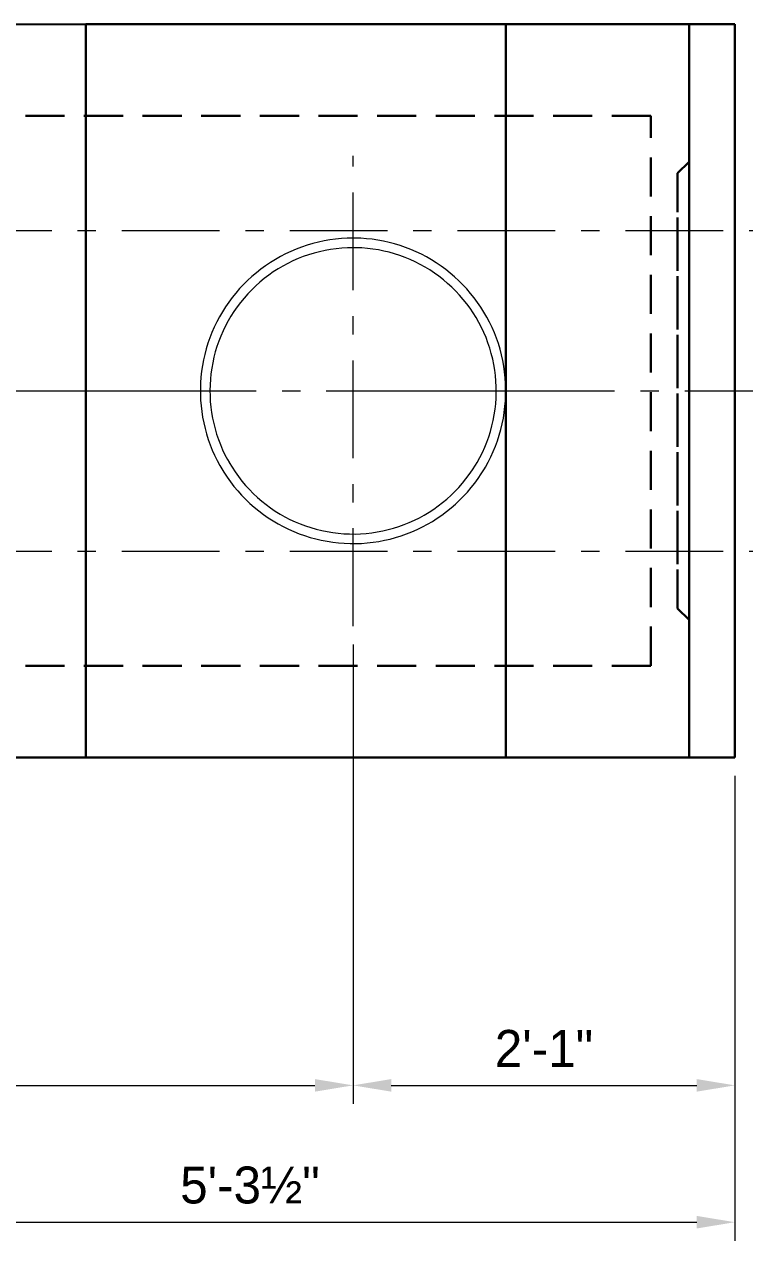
# Model space of a CAD drawing. Extents: x -1 to 861, y -26 to 2.
# Drawn here: x 258.62 to 262.55, y -10.31 to -3.67 of the extents above; entities that cross this region are included whole.
import ezdxf

# ---------------------------------------------------------------- set-up
doc = ezdxf.new("R2010")
doc.units = 21
doc.header["$MEASUREMENT"] = 0
for name, pattern in [('DGN2', [0.12, 0.08, -0.04]), ('DGN4', [0.336, 0.2, -0.053, 0.03, -0.053]), ('DGN7', [0.726, 0.59, -0.053, 0.03, -0.053])]:
    doc.linetypes.add(name, pattern=pattern)
for name, color, linetype, lineweight in [('CL_Major', 1, 'DGN7', 9), ('CL_Minor', 7, 'DGN4', 9), ('Dimension', 7, 'Continuous', 9), ('PileSteel_h', 30, 'DGN2', 15), ('SubStrConc', 3, 'Continuous', 30), ('SubStrConc2', 3, 'Continuous', 30), ('SubStrConc2_h', 3, 'DGN2', 30), ('SubStrConc_h', 3, 'DGN2', 30)]:
    doc.layers.add(name, color=color, linetype=linetype, lineweight=lineweight)
doc.styles.add('FDOT Structures Annotation', font='FDOT.ttf')

msp = doc.modelspace()

# ---------------------------------------------------------------- linework, layer by layer
at = {"layer": 'CL_Major', "ltscale": 2.666667}
msp.add_line((242.6667, -5.6694), (263.1667, -5.6694), dxfattribs=at)
at = {"layer": 'CL_Minor', "ltscale": 2.666667}
for p, q in [((260.4167, -6.9525), (260.4167, -4.3859)), ((242.6667, -4.7947), (263.1667, -4.7947)), ((242.6667, -6.5447), (263.1667, -6.5447))]:
    msp.add_line(p, q, dxfattribs=at)
at = {"layer": 'Dimension'}
for p, q in [((260.4167, -7.0533), (260.4167, -9.5598)), ((260.4167, -7.0533), (260.4167, -9.5598)), ((262.5001, -7.7704), (262.5001, -9.5598)), ((262.5001, -7.7704), (262.5001, -10.3065)), ((245.625, -9.459), (260.2084, -9.459)), ((260.625, -9.459), (262.2918, -9.459)), ((257.4163, -10.2057), (262.2918, -10.2057))]:
    msp.add_line(p, q, dxfattribs=at)
for points in [[(260.2084, -9.4248), (260.4167, -9.459), (260.2084, -9.4933)], [(260.625, -9.4933), (260.4167, -9.459), (260.625, -9.4248)], [(262.2918, -9.4248), (262.5001, -9.459), (262.2918, -9.4933)], [(262.2918, -10.1714), (262.5001, -10.2057), (262.2918, -10.2399)]]:
    msp.add_solid(points, dxfattribs=at)
at = {"layer": 'PileSteel_h', "ltscale": 2.666667}
for points in [[(260.4167, -4.8359), (260.3848, -4.8365), (260.353, -4.8383), (260.3213, -4.8414), (260.2898, -4.8456), (260.2584, -4.8511), (260.2273, -4.8577), (260.1965, -4.8655), (260.166, -4.8745), (260.1359, -4.8846), (260.1063, -4.8959), (260.077, -4.9082), (260.0483, -4.9217), (260.0202, -4.9363), (259.9926, -4.9519), (259.9656, -4.9685), (259.9393, -4.9862), (259.9137, -5.0048), (259.8889, -5.0244), (259.8648, -5.0449), (259.8415, -5.0663), (259.819, -5.0885), (259.7974, -5.1116), (259.7767, -5.1355), (259.757, -5.1601), (259.7382, -5.1854), (259.7203, -5.2115), (259.7035, -5.2382), (259.6877, -5.2654), (259.673, -5.2933), (259.6593, -5.3217), (259.6467, -5.3506), (259.6352, -5.3799), (259.6248, -5.4096), (259.6156, -5.4397), (259.6075, -5.4701), (259.6006, -5.5007), (259.5948, -5.5316), (259.5902, -5.5627), (259.5868, -5.5939), (259.5845, -5.6252), (259.5835, -5.6566), (259.5836, -5.688), (259.5849, -5.7193), (259.5874, -5.7506), (259.591, -5.7817), (259.5958, -5.8126), (259.6018, -5.8434), (259.6089, -5.8738), (259.6171, -5.904), (259.6265, -5.9339), (259.637, -5.9633), (259.6486, -5.9923), (259.6612, -6.0209), (259.6749, -6.0489), (259.6896, -6.0764), (259.695, -6.0859), (259.7115, -6.1132), (259.729, -6.1398), (259.7475, -6.1658), (259.7669, -6.1909), (259.7873, -6.2154), (259.8086, -6.239), (259.8308, -6.2618), (259.8538, -6.2837), (259.8776, -6.3047), (259.9022, -6.3247), (259.9275, -6.3439), (259.9535, -6.362), (259.9802, -6.3791), (260.0075, -6.3952), (260.0354, -6.4102), (260.0639, -6.4242), (260.0928, -6.437), (260.1222, -6.4488), (260.152, -6.4594), (260.1822, -6.4689), (260.2127, -6.4772), (260.2434, -6.4843), (260.2744, -6.4903), (260.3057, -6.4951), (260.337, -6.4987), (260.3685, -6.5012), (260.4, -6.5024), (260.4315, -6.5024), (260.463, -6.5013), (260.4944, -6.4989), (260.5257, -6.4954), (260.5569, -6.4907), (260.5878, -6.4848), (260.6185, -6.4778), (260.6488, -6.4696), (260.6789, -6.4602), (260.7085, -6.4498), (260.7377, -6.4382), (260.7665, -6.4256), (260.7947, -6.4119), (260.8224, -6.3971), (260.8495, -6.3813), (260.876, -6.3646), (260.9018, -6.3468), (260.927, -6.3281), (260.9514, -6.3084), (260.975, -6.2879), (260.9978, -6.2665), (261.0198, -6.2443), (261.041, -6.2212), (261.0613, -6.1974), (261.0806, -6.1729), (261.099, -6.1477), (261.1165, -6.1218), (261.1329, -6.0953), (261.1384, -6.0859), (261.1538, -6.058), (261.1681, -6.0295), (261.1813, -6.0005), (261.1934, -5.9711), (261.2044, -5.9412), (261.2142, -5.911), (261.2228, -5.8804), (261.2303, -5.8495), (261.2366, -5.8184), (261.2417, -5.787), (261.2456, -5.7555), (261.2482, -5.7239), (261.2497, -5.6923), (261.25, -5.6606), (261.2491, -5.6289), (261.2469, -5.5973), (261.2436, -5.5658), (261.2391, -5.5345), (261.2334, -5.5034), (261.2265, -5.4725), (261.2185, -5.442), (261.2093, -5.4117), (261.1989, -5.3819), (261.1875, -5.3524), (261.1749, -5.3235), (261.1613, -5.295), (261.1466, -5.2671), (261.1309, -5.2398), (261.1141, -5.2131), (261.0964, -5.187), (261.0777, -5.1617), (261.058, -5.1371), (261.0375, -5.1133), (261.016, -5.0902), (260.9938, -5.068), (260.9707, -5.0467), (260.9468, -5.0262), (260.9222, -5.0067), (260.8969, -4.9881), (260.8709, -4.9705), (260.8443, -4.9539), (260.817, -4.9383), (260.7892, -4.9238), (260.7609, -4.9103), (260.7322, -4.8979), (260.703, -4.8866), (260.6734, -4.8764), (260.6434, -4.8673), (260.6131, -4.8594), (260.5826, -4.8526), (260.5519, -4.8469), (260.521, -4.8424), (260.4899, -4.8391), (260.4588, -4.8369), (260.4376, -4.8361), (260.4167, -4.8359)], [(260.4167, -4.8359), (260.3848, -4.8365), (260.353, -4.8383), (260.3213, -4.8414), (260.2898, -4.8456), (260.2584, -4.8511), (260.2273, -4.8577), (260.1965, -4.8655), (260.166, -4.8745), (260.1359, -4.8846), (260.1063, -4.8959), (260.077, -4.9082), (260.0483, -4.9217), (260.0202, -4.9363), (259.9926, -4.9519), (259.9656, -4.9685), (259.9393, -4.9862), (259.9137, -5.0048), (259.8889, -5.0244), (259.8648, -5.0449), (259.8415, -5.0663), (259.819, -5.0885), (259.7974, -5.1116), (259.7767, -5.1355), (259.757, -5.1601), (259.7382, -5.1854), (259.7203, -5.2115), (259.7035, -5.2382), (259.6877, -5.2654), (259.673, -5.2933), (259.6593, -5.3217), (259.6467, -5.3506), (259.6352, -5.3799), (259.6248, -5.4096), (259.6156, -5.4397), (259.6075, -5.4701), (259.6006, -5.5007), (259.5948, -5.5316), (259.5902, -5.5627), (259.5868, -5.5939), (259.5845, -5.6252), (259.5835, -5.6566), (259.5836, -5.688), (259.5849, -5.7193), (259.5874, -5.7506), (259.591, -5.7817), (259.5958, -5.8126), (259.6018, -5.8434), (259.6089, -5.8738), (259.6171, -5.904), (259.6265, -5.9339), (259.637, -5.9633), (259.6486, -5.9923), (259.6612, -6.0209), (259.6749, -6.0489), (259.6896, -6.0764), (259.695, -6.0859), (259.7115, -6.1132), (259.729, -6.1398), (259.7475, -6.1658), (259.7669, -6.1909), (259.7873, -6.2154), (259.8086, -6.239), (259.8308, -6.2618), (259.8538, -6.2837), (259.8776, -6.3047), (259.9022, -6.3247), (259.9275, -6.3439), (259.9535, -6.362), (259.9802, -6.3791), (260.0075, -6.3952), (260.0354, -6.4102), (260.0639, -6.4242), (260.0928, -6.437), (260.1222, -6.4488), (260.152, -6.4594), (260.1822, -6.4689), (260.2127, -6.4772), (260.2434, -6.4843), (260.2744, -6.4903), (260.3057, -6.4951), (260.337, -6.4987), (260.3685, -6.5012), (260.4, -6.5024), (260.4315, -6.5024), (260.463, -6.5013), (260.4944, -6.4989), (260.5257, -6.4954), (260.5569, -6.4907), (260.5878, -6.4848), (260.6185, -6.4778), (260.6488, -6.4696), (260.6789, -6.4602), (260.7085, -6.4498), (260.7377, -6.4382), (260.7665, -6.4256), (260.7947, -6.4119), (260.8224, -6.3971), (260.8495, -6.3813), (260.876, -6.3646), (260.9018, -6.3468), (260.927, -6.3281), (260.9514, -6.3084), (260.975, -6.2879), (260.9978, -6.2665), (261.0198, -6.2443), (261.041, -6.2212), (261.0613, -6.1974), (261.0806, -6.1729), (261.099, -6.1477), (261.1165, -6.1218), (261.1329, -6.0953), (261.1384, -6.0859), (261.1538, -6.058), (261.1681, -6.0295), (261.1813, -6.0005), (261.1934, -5.9711), (261.2044, -5.9412), (261.2142, -5.911), (261.2228, -5.8804), (261.2303, -5.8495), (261.2366, -5.8184), (261.2417, -5.787), (261.2456, -5.7555), (261.2482, -5.7239), (261.2497, -5.6923), (261.25, -5.6606), (261.2491, -5.6289), (261.2469, -5.5973), (261.2436, -5.5658), (261.2391, -5.5345), (261.2334, -5.5034), (261.2265, -5.4725), (261.2185, -5.442), (261.2093, -5.4117), (261.1989, -5.3819), (261.1875, -5.3524), (261.1749, -5.3235), (261.1613, -5.295), (261.1466, -5.2671), (261.1309, -5.2398), (261.1141, -5.2131), (261.0964, -5.187), (261.0777, -5.1617), (261.058, -5.1371), (261.0375, -5.1133), (261.016, -5.0902), (260.9938, -5.068), (260.9707, -5.0467), (260.9468, -5.0262), (260.9222, -5.0067), (260.8969, -4.9881), (260.8709, -4.9705), (260.8443, -4.9539), (260.817, -4.9383), (260.7892, -4.9238), (260.7609, -4.9103), (260.7322, -4.8979), (260.703, -4.8866), (260.6734, -4.8764), (260.6434, -4.8673), (260.6131, -4.8594), (260.5826, -4.8526), (260.5519, -4.8469), (260.521, -4.8424), (260.4899, -4.8391), (260.4588, -4.8369), (260.4376, -4.8361), (260.4167, -4.8359)], [(260.4167, -4.8359), (260.3848, -4.8365), (260.353, -4.8383), (260.3213, -4.8414), (260.2898, -4.8456), (260.2584, -4.8511), (260.2273, -4.8577), (260.1965, -4.8655), (260.166, -4.8745), (260.1359, -4.8846), (260.1063, -4.8959), (260.077, -4.9082), (260.0483, -4.9217), (260.0202, -4.9363), (259.9926, -4.9519), (259.9656, -4.9685), (259.9393, -4.9862), (259.9137, -5.0048), (259.8889, -5.0244), (259.8648, -5.0449), (259.8415, -5.0663), (259.819, -5.0885), (259.7974, -5.1116), (259.7767, -5.1355), (259.757, -5.1601), (259.7382, -5.1854), (259.7203, -5.2115), (259.7035, -5.2382), (259.6877, -5.2654), (259.673, -5.2933), (259.6593, -5.3217), (259.6467, -5.3506), (259.6352, -5.3799), (259.6248, -5.4096), (259.6156, -5.4397), (259.6075, -5.4701), (259.6006, -5.5007), (259.5948, -5.5316), (259.5902, -5.5627), (259.5868, -5.5939), (259.5845, -5.6252), (259.5835, -5.6566), (259.5836, -5.688), (259.5849, -5.7193), (259.5874, -5.7506), (259.591, -5.7817), (259.5958, -5.8126), (259.6018, -5.8434), (259.6089, -5.8738), (259.6171, -5.904), (259.6265, -5.9339), (259.637, -5.9633), (259.6486, -5.9923), (259.6612, -6.0209), (259.6749, -6.0489), (259.6896, -6.0764), (259.695, -6.0859), (259.7115, -6.1132), (259.729, -6.1398), (259.7475, -6.1658), (259.7669, -6.1909), (259.7873, -6.2154), (259.8086, -6.239), (259.8308, -6.2618), (259.8538, -6.2837), (259.8776, -6.3047), (259.9022, -6.3247), (259.9275, -6.3439), (259.9535, -6.362), (259.9802, -6.3791), (260.0075, -6.3952), (260.0354, -6.4102), (260.0639, -6.4242), (260.0928, -6.437), (260.1222, -6.4488), (260.152, -6.4594), (260.1822, -6.4689), (260.2127, -6.4772), (260.2434, -6.4843), (260.2744, -6.4903), (260.3057, -6.4951), (260.337, -6.4987), (260.3685, -6.5012), (260.4, -6.5024), (260.4315, -6.5024), (260.463, -6.5013), (260.4944, -6.4989), (260.5257, -6.4954), (260.5569, -6.4907), (260.5878, -6.4848), (260.6185, -6.4778), (260.6488, -6.4696), (260.6789, -6.4602), (260.7085, -6.4498), (260.7377, -6.4382), (260.7665, -6.4256), (260.7947, -6.4119), (260.8224, -6.3971), (260.8495, -6.3813), (260.876, -6.3646), (260.9018, -6.3468), (260.927, -6.3281), (260.9514, -6.3084), (260.975, -6.2879), (260.9978, -6.2665), (261.0198, -6.2443), (261.041, -6.2212), (261.0613, -6.1974), (261.0806, -6.1729), (261.099, -6.1477), (261.1165, -6.1218), (261.1329, -6.0953), (261.1384, -6.0859), (261.1538, -6.058), (261.1681, -6.0295), (261.1813, -6.0005), (261.1934, -5.9711), (261.2044, -5.9412), (261.2142, -5.911), (261.2228, -5.8804), (261.2303, -5.8495), (261.2366, -5.8184), (261.2417, -5.787), (261.2456, -5.7555), (261.2482, -5.7239), (261.2497, -5.6923), (261.25, -5.6606), (261.2491, -5.6289), (261.2469, -5.5973), (261.2436, -5.5658), (261.2391, -5.5345), (261.2334, -5.5034), (261.2265, -5.4725), (261.2185, -5.442), (261.2093, -5.4117), (261.1989, -5.3819), (261.1875, -5.3524), (261.1749, -5.3235), (261.1613, -5.295), (261.1466, -5.2671), (261.1309, -5.2398), (261.1141, -5.2131), (261.0964, -5.187), (261.0777, -5.1617), (261.058, -5.1371), (261.0375, -5.1133), (261.016, -5.0902), (260.9938, -5.068), (260.9707, -5.0467), (260.9468, -5.0262), (260.9222, -5.0067), (260.8969, -4.9881), (260.8709, -4.9705), (260.8443, -4.9539), (260.817, -4.9383), (260.7892, -4.9238), (260.7609, -4.9103), (260.7322, -4.8979), (260.703, -4.8866), (260.6734, -4.8764), (260.6434, -4.8673), (260.6131, -4.8594), (260.5826, -4.8526), (260.5519, -4.8469), (260.521, -4.8424), (260.4899, -4.8391), (260.4588, -4.8369), (260.4376, -4.8361), (260.4167, -4.8359)], [(260.4167, -4.8359), (260.3848, -4.8365), (260.353, -4.8383), (260.3213, -4.8414), (260.2898, -4.8456), (260.2584, -4.8511), (260.2273, -4.8577), (260.1965, -4.8655), (260.166, -4.8745), (260.1359, -4.8846), (260.1063, -4.8959), (260.077, -4.9082), (260.0483, -4.9217), (260.0202, -4.9363), (259.9926, -4.9519), (259.9656, -4.9685), (259.9393, -4.9862), (259.9137, -5.0048), (259.8889, -5.0244), (259.8648, -5.0449), (259.8415, -5.0663), (259.819, -5.0885), (259.7974, -5.1116), (259.7767, -5.1355), (259.757, -5.1601), (259.7382, -5.1854), (259.7203, -5.2115), (259.7035, -5.2382), (259.6877, -5.2654), (259.673, -5.2933), (259.6593, -5.3217), (259.6467, -5.3506), (259.6352, -5.3799), (259.6248, -5.4096), (259.6156, -5.4397), (259.6075, -5.4701), (259.6006, -5.5007), (259.5948, -5.5316), (259.5902, -5.5627), (259.5868, -5.5939), (259.5845, -5.6252), (259.5835, -5.6566), (259.5836, -5.688), (259.5849, -5.7193), (259.5874, -5.7506), (259.591, -5.7817), (259.5958, -5.8126), (259.6018, -5.8434), (259.6089, -5.8738), (259.6171, -5.904), (259.6265, -5.9339), (259.637, -5.9633), (259.6486, -5.9923), (259.6612, -6.0209), (259.6749, -6.0489), (259.6896, -6.0764), (259.695, -6.0859), (259.7115, -6.1132), (259.729, -6.1398), (259.7475, -6.1658), (259.7669, -6.1909), (259.7873, -6.2154), (259.8086, -6.239), (259.8308, -6.2618), (259.8538, -6.2837), (259.8776, -6.3047), (259.9022, -6.3247), (259.9275, -6.3439), (259.9535, -6.362), (259.9802, -6.3791), (260.0075, -6.3952), (260.0354, -6.4102), (260.0639, -6.4242), (260.0928, -6.437), (260.1222, -6.4488), (260.152, -6.4594), (260.1822, -6.4689), (260.2127, -6.4772), (260.2434, -6.4843), (260.2744, -6.4903), (260.3057, -6.4951), (260.337, -6.4987), (260.3685, -6.5012), (260.4, -6.5024), (260.4315, -6.5024), (260.463, -6.5013), (260.4944, -6.4989), (260.5257, -6.4954), (260.5569, -6.4907), (260.5878, -6.4848), (260.6185, -6.4778), (260.6488, -6.4696), (260.6789, -6.4602), (260.7085, -6.4498), (260.7377, -6.4382), (260.7665, -6.4256), (260.7947, -6.4119), (260.8224, -6.3971), (260.8495, -6.3813), (260.876, -6.3646), (260.9018, -6.3468), (260.927, -6.3281), (260.9514, -6.3084), (260.975, -6.2879), (260.9978, -6.2665), (261.0198, -6.2443), (261.041, -6.2212), (261.0613, -6.1974), (261.0806, -6.1729), (261.099, -6.1477), (261.1165, -6.1218), (261.1329, -6.0953), (261.1384, -6.0859), (261.1538, -6.058), (261.1681, -6.0295), (261.1813, -6.0005), (261.1934, -5.9711), (261.2044, -5.9412), (261.2142, -5.911), (261.2228, -5.8804), (261.2303, -5.8495), (261.2366, -5.8184), (261.2417, -5.787), (261.2456, -5.7555), (261.2482, -5.7239), (261.2497, -5.6923), (261.25, -5.6606), (261.2491, -5.6289), (261.2469, -5.5973), (261.2436, -5.5658), (261.2391, -5.5345), (261.2334, -5.5034), (261.2265, -5.4725), (261.2185, -5.442), (261.2093, -5.4117), (261.1989, -5.3819), (261.1875, -5.3524), (261.1749, -5.3235), (261.1613, -5.295), (261.1466, -5.2671), (261.1309, -5.2398), (261.1141, -5.2131), (261.0964, -5.187), (261.0777, -5.1617), (261.058, -5.1371), (261.0375, -5.1133), (261.016, -5.0902), (260.9938, -5.068), (260.9707, -5.0467), (260.9468, -5.0262), (260.9222, -5.0067), (260.8969, -4.9881), (260.8709, -4.9705), (260.8443, -4.9539), (260.817, -4.9383), (260.7892, -4.9238), (260.7609, -4.9103), (260.7322, -4.8979), (260.703, -4.8866), (260.6734, -4.8764), (260.6434, -4.8673), (260.6131, -4.8594), (260.5826, -4.8526), (260.5519, -4.8469), (260.521, -4.8424), (260.4899, -4.8391), (260.4588, -4.8369), (260.4376, -4.8361), (260.4167, -4.8359)], [(260.4167, -4.8359), (260.3848, -4.8365), (260.353, -4.8383), (260.3213, -4.8414), (260.2898, -4.8456), (260.2584, -4.8511), (260.2273, -4.8577), (260.1965, -4.8655), (260.166, -4.8745), (260.1359, -4.8846), (260.1063, -4.8959), (260.077, -4.9082), (260.0483, -4.9217), (260.0202, -4.9363), (259.9926, -4.9519), (259.9656, -4.9685), (259.9393, -4.9862), (259.9137, -5.0048), (259.8889, -5.0244), (259.8648, -5.0449), (259.8415, -5.0663), (259.819, -5.0885), (259.7974, -5.1116), (259.7767, -5.1355), (259.757, -5.1601), (259.7382, -5.1854), (259.7203, -5.2115), (259.7035, -5.2382), (259.6877, -5.2654), (259.673, -5.2933), (259.6593, -5.3217), (259.6467, -5.3506), (259.6352, -5.3799), (259.6248, -5.4096), (259.6156, -5.4397), (259.6075, -5.4701), (259.6006, -5.5007), (259.5948, -5.5316), (259.5902, -5.5627), (259.5868, -5.5939), (259.5845, -5.6252), (259.5835, -5.6566), (259.5836, -5.688), (259.5849, -5.7193), (259.5874, -5.7506), (259.591, -5.7817), (259.5958, -5.8126), (259.6018, -5.8434), (259.6089, -5.8738), (259.6171, -5.904), (259.6265, -5.9339), (259.637, -5.9633), (259.6486, -5.9923), (259.6612, -6.0209), (259.6749, -6.0489), (259.6896, -6.0764), (259.695, -6.0859), (259.7115, -6.1132), (259.729, -6.1398), (259.7475, -6.1658), (259.7669, -6.1909), (259.7873, -6.2154), (259.8086, -6.239), (259.8308, -6.2618), (259.8538, -6.2837), (259.8776, -6.3047), (259.9022, -6.3247), (259.9275, -6.3439), (259.9535, -6.362), (259.9802, -6.3791), (260.0075, -6.3952), (260.0354, -6.4102), (260.0639, -6.4242), (260.0928, -6.437), (260.1222, -6.4488), (260.152, -6.4594), (260.1822, -6.4689), (260.2127, -6.4772), (260.2434, -6.4843), (260.2744, -6.4903), (260.3057, -6.4951), (260.337, -6.4987), (260.3685, -6.5012), (260.4, -6.5024), (260.4315, -6.5024), (260.463, -6.5013), (260.4944, -6.4989), (260.5257, -6.4954), (260.5569, -6.4907), (260.5878, -6.4848), (260.6185, -6.4778), (260.6488, -6.4696), (260.6789, -6.4602), (260.7085, -6.4498), (260.7377, -6.4382), (260.7665, -6.4256), (260.7947, -6.4119), (260.8224, -6.3971), (260.8495, -6.3813), (260.876, -6.3646), (260.9018, -6.3468), (260.927, -6.3281), (260.9514, -6.3084), (260.975, -6.2879), (260.9978, -6.2665), (261.0198, -6.2443), (261.041, -6.2212), (261.0613, -6.1974), (261.0806, -6.1729), (261.099, -6.1477), (261.1165, -6.1218), (261.1329, -6.0953), (261.1384, -6.0859), (261.1538, -6.058), (261.1681, -6.0295), (261.1813, -6.0005), (261.1934, -5.9711), (261.2044, -5.9412), (261.2142, -5.911), (261.2228, -5.8804), (261.2303, -5.8495), (261.2366, -5.8184), (261.2417, -5.787), (261.2456, -5.7555), (261.2482, -5.7239), (261.2497, -5.6923), (261.25, -5.6606), (261.2491, -5.6289), (261.2469, -5.5973), (261.2436, -5.5658), (261.2391, -5.5345), (261.2334, -5.5034), (261.2265, -5.4725), (261.2185, -5.442), (261.2093, -5.4117), (261.1989, -5.3819), (261.1875, -5.3524), (261.1749, -5.3235), (261.1613, -5.295), (261.1466, -5.2671), (261.1309, -5.2398), (261.1141, -5.2131), (261.0964, -5.187), (261.0777, -5.1617), (261.058, -5.1371), (261.0375, -5.1133), (261.016, -5.0902), (260.9938, -5.068), (260.9707, -5.0467), (260.9468, -5.0262), (260.9222, -5.0067), (260.8969, -4.9881), (260.8709, -4.9705), (260.8443, -4.9539), (260.817, -4.9383), (260.7892, -4.9238), (260.7609, -4.9103), (260.7322, -4.8979), (260.703, -4.8866), (260.6734, -4.8764), (260.6434, -4.8673), (260.6131, -4.8594), (260.5826, -4.8526), (260.5519, -4.8469), (260.521, -4.8424), (260.4899, -4.8391), (260.4588, -4.8369), (260.4376, -4.8361), (260.4167, -4.8359)], [(260.4167, -4.8359), (260.3848, -4.8365), (260.353, -4.8383), (260.3213, -4.8414), (260.2898, -4.8456), (260.2584, -4.8511), (260.2273, -4.8577), (260.1965, -4.8655), (260.166, -4.8745), (260.1359, -4.8846), (260.1063, -4.8959), (260.077, -4.9082), (260.0483, -4.9217), (260.0202, -4.9363), (259.9926, -4.9519), (259.9656, -4.9685), (259.9393, -4.9862), (259.9137, -5.0048), (259.8889, -5.0244), (259.8648, -5.0449), (259.8415, -5.0663), (259.819, -5.0885), (259.7974, -5.1116), (259.7767, -5.1355), (259.757, -5.1601), (259.7382, -5.1854), (259.7203, -5.2115), (259.7035, -5.2382), (259.6877, -5.2654), (259.673, -5.2933), (259.6593, -5.3217), (259.6467, -5.3506), (259.6352, -5.3799), (259.6248, -5.4096), (259.6156, -5.4397), (259.6075, -5.4701), (259.6006, -5.5007), (259.5948, -5.5316), (259.5902, -5.5627), (259.5868, -5.5939), (259.5845, -5.6252), (259.5835, -5.6566), (259.5836, -5.688), (259.5849, -5.7193), (259.5874, -5.7506), (259.591, -5.7817), (259.5958, -5.8126), (259.6018, -5.8434), (259.6089, -5.8738), (259.6171, -5.904), (259.6265, -5.9339), (259.637, -5.9633), (259.6486, -5.9923), (259.6612, -6.0209), (259.6749, -6.0489), (259.6896, -6.0764), (259.695, -6.0859), (259.7115, -6.1132), (259.729, -6.1398), (259.7475, -6.1658), (259.7669, -6.1909), (259.7873, -6.2154), (259.8086, -6.239), (259.8308, -6.2618), (259.8538, -6.2837), (259.8776, -6.3047), (259.9022, -6.3247), (259.9275, -6.3439), (259.9535, -6.362), (259.9802, -6.3791), (260.0075, -6.3952), (260.0354, -6.4102), (260.0639, -6.4242), (260.0928, -6.437), (260.1222, -6.4488), (260.152, -6.4594), (260.1822, -6.4689), (260.2127, -6.4772), (260.2434, -6.4843), (260.2744, -6.4903), (260.3057, -6.4951), (260.337, -6.4987), (260.3685, -6.5012), (260.4, -6.5024), (260.4315, -6.5024), (260.463, -6.5013), (260.4944, -6.4989), (260.5257, -6.4954), (260.5569, -6.4907), (260.5878, -6.4848), (260.6185, -6.4778), (260.6488, -6.4696), (260.6789, -6.4602), (260.7085, -6.4498), (260.7377, -6.4382), (260.7665, -6.4256), (260.7947, -6.4119), (260.8224, -6.3971), (260.8495, -6.3813), (260.876, -6.3646), (260.9018, -6.3468), (260.927, -6.3281), (260.9514, -6.3084), (260.975, -6.2879), (260.9978, -6.2665), (261.0198, -6.2443), (261.041, -6.2212), (261.0613, -6.1974), (261.0806, -6.1729), (261.099, -6.1477), (261.1165, -6.1218), (261.1329, -6.0953), (261.1384, -6.0859), (261.1538, -6.058), (261.1681, -6.0295), (261.1813, -6.0005), (261.1934, -5.9711), (261.2044, -5.9412), (261.2142, -5.911), (261.2228, -5.8804), (261.2303, -5.8495), (261.2366, -5.8184), (261.2417, -5.787), (261.2456, -5.7555), (261.2482, -5.7239), (261.2497, -5.6923), (261.25, -5.6606), (261.2491, -5.6289), (261.2469, -5.5973), (261.2436, -5.5658), (261.2391, -5.5345), (261.2334, -5.5034), (261.2265, -5.4725), (261.2185, -5.442), (261.2093, -5.4117), (261.1989, -5.3819), (261.1875, -5.3524), (261.1749, -5.3235), (261.1613, -5.295), (261.1466, -5.2671), (261.1309, -5.2398), (261.1141, -5.2131), (261.0964, -5.187), (261.0777, -5.1617), (261.058, -5.1371), (261.0375, -5.1133), (261.016, -5.0902), (260.9938, -5.068), (260.9707, -5.0467), (260.9468, -5.0262), (260.9222, -5.0067), (260.8969, -4.9881), (260.8709, -4.9705), (260.8443, -4.9539), (260.817, -4.9383), (260.7892, -4.9238), (260.7609, -4.9103), (260.7322, -4.8979), (260.703, -4.8866), (260.6734, -4.8764), (260.6434, -4.8673), (260.6131, -4.8594), (260.5826, -4.8526), (260.5519, -4.8469), (260.521, -4.8424), (260.4899, -4.8391), (260.4588, -4.8369), (260.4376, -4.8361), (260.4167, -4.8359)], [(260.4167, -4.888), (260.3858, -4.8886), (260.355, -4.8904), (260.3243, -4.8934), (260.2938, -4.8977), (260.2635, -4.9031), (260.2334, -4.9098), (260.2036, -4.9176), (260.1742, -4.9266), (260.1452, -4.9367), (260.1166, -4.9479), (260.0884, -4.9603), (260.0608, -4.9737), (260.0338, -4.9883), (260.0073, -5.0038), (259.9815, -5.0204), (259.9564, -5.038), (259.932, -5.0565), (259.9083, -5.076), (259.8855, -5.0964), (259.8634, -5.1176), (259.8423, -5.1397), (259.822, -5.1626), (259.8026, -5.1863), (259.7842, -5.2107), (259.7667, -5.2358), (259.7503, -5.2615), (259.7349, -5.2879), (259.7205, -5.3148), (259.7072, -5.3422), (259.695, -5.3702), (259.6838, -5.3986), (259.6738, -5.4273), (259.665, -5.4565), (259.6573, -5.4859), (259.6507, -5.5157), (259.6453, -5.5456), (259.6411, -5.5757), (259.638, -5.606), (259.6362, -5.6363), (259.6355, -5.6667), (259.636, -5.697), (259.6376, -5.7273), (259.6405, -5.7576), (259.6445, -5.7876), (259.6497, -5.8175), (259.656, -5.8471), (259.6635, -5.8765), (259.672, -5.9055), (259.6818, -5.9342), (259.6926, -5.9624), (259.7045, -5.9902), (259.7174, -6.0175), (259.7314, -6.0443), (259.7397, -6.0591), (259.7401, -6.0599), (259.7561, -6.0863), (259.7731, -6.112), (259.7911, -6.1371), (259.81, -6.1614), (259.8299, -6.185), (259.8507, -6.2077), (259.8723, -6.2296), (259.8948, -6.2506), (259.9181, -6.2707), (259.9421, -6.2898), (259.9669, -6.308), (259.9924, -6.3252), (260.0185, -6.3413), (260.0452, -6.3565), (260.0724, -6.3705), (260.1002, -6.3835), (260.1285, -6.3954), (260.1572, -6.4061), (260.1862, -6.4157), (260.2157, -6.4242), (260.2454, -6.4315), (260.2754, -6.4376), (260.3055, -6.4425), (260.3359, -6.4463), (260.3663, -6.4488), (260.3968, -6.4502), (260.4274, -6.4504), (260.4579, -6.4494), (260.4883, -6.4472), (260.5186, -6.4438), (260.5487, -6.4392), (260.5787, -6.4335), (260.6083, -6.4266), (260.6377, -6.4186), (260.6667, -6.4094), (260.6954, -6.3991), (260.7236, -6.3877), (260.7513, -6.3752), (260.7785, -6.3617), (260.8051, -6.3471), (260.8312, -6.3315), (260.8566, -6.3149), (260.8813, -6.2973), (260.9054, -6.2788), (260.9286, -6.2594), (260.9511, -6.2391), (260.9728, -6.2179), (260.9937, -6.196), (261.0136, -6.1732), (261.0327, -6.1497), (261.0508, -6.1255), (261.068, -6.1007), (261.0842, -6.0752), (261.0929, -6.0605), (261.0933, -6.0598), (261.1082, -6.0328), (261.122, -6.0052), (261.1347, -5.9771), (261.1463, -5.9485), (261.1568, -5.9196), (261.1661, -5.8902), (261.1742, -5.8605), (261.1811, -5.8305), (261.1869, -5.8003), (261.1914, -5.7699), (261.1948, -5.7394), (261.197, -5.7087), (261.1979, -5.6781), (261.1977, -5.6474), (261.1962, -5.6167), (261.1935, -5.5862), (261.1897, -5.5558), (261.1846, -5.5255), (261.1784, -5.4956), (261.171, -5.4659), (261.1625, -5.4365), (261.1528, -5.4074), (261.142, -5.3788), (261.1301, -5.3507), (261.1171, -5.323), (261.103, -5.2959), (261.0879, -5.2694), (261.0718, -5.2435), (261.0547, -5.2182), (261.0366, -5.1937), (261.0175, -5.1699), (260.9976, -5.1468), (260.9768, -5.1246), (260.9552, -5.1032), (260.9327, -5.0826), (260.9095, -5.063), (260.8855, -5.0442), (260.8608, -5.0265), (260.8355, -5.0097), (260.8095, -4.9939), (260.783, -4.9792), (260.7559, -4.9654), (260.7283, -4.9528), (260.7003, -4.9413), (260.6718, -4.9308), (260.643, -4.9215), (260.6138, -4.9132), (260.5844, -4.9062), (260.5547, -4.9003), (260.5249, -4.8955), (260.4948, -4.8919), (260.4647, -4.8894), (260.4345, -4.8882), (260.4256, -4.888), (260.4167, -4.888)], [(260.4167, -4.888), (260.3858, -4.8886), (260.355, -4.8904), (260.3243, -4.8934), (260.2938, -4.8977), (260.2635, -4.9031), (260.2334, -4.9098), (260.2036, -4.9176), (260.1742, -4.9266), (260.1452, -4.9367), (260.1166, -4.9479), (260.0884, -4.9603), (260.0608, -4.9737), (260.0338, -4.9883), (260.0073, -5.0038), (259.9815, -5.0204), (259.9564, -5.038), (259.932, -5.0565), (259.9083, -5.076), (259.8855, -5.0964), (259.8634, -5.1176), (259.8423, -5.1397), (259.822, -5.1626), (259.8026, -5.1863), (259.7842, -5.2107), (259.7667, -5.2358), (259.7503, -5.2615), (259.7349, -5.2879), (259.7205, -5.3148), (259.7072, -5.3422), (259.695, -5.3702), (259.6838, -5.3986), (259.6738, -5.4273), (259.665, -5.4565), (259.6573, -5.4859), (259.6507, -5.5157), (259.6453, -5.5456), (259.6411, -5.5757), (259.638, -5.606), (259.6362, -5.6363), (259.6355, -5.6667), (259.636, -5.697), (259.6376, -5.7273), (259.6405, -5.7576), (259.6445, -5.7876), (259.6497, -5.8175), (259.656, -5.8471), (259.6635, -5.8765), (259.672, -5.9055), (259.6818, -5.9342), (259.6926, -5.9624), (259.7045, -5.9902), (259.7174, -6.0175), (259.7314, -6.0443), (259.7397, -6.0591), (259.7401, -6.0599), (259.7561, -6.0863), (259.7731, -6.112), (259.7911, -6.1371), (259.81, -6.1614), (259.8299, -6.185), (259.8507, -6.2077), (259.8723, -6.2296), (259.8948, -6.2506), (259.9181, -6.2707), (259.9421, -6.2898), (259.9669, -6.308), (259.9924, -6.3252), (260.0185, -6.3413), (260.0452, -6.3565), (260.0724, -6.3705), (260.1002, -6.3835), (260.1285, -6.3954), (260.1572, -6.4061), (260.1862, -6.4157), (260.2157, -6.4242), (260.2454, -6.4315), (260.2754, -6.4376), (260.3055, -6.4425), (260.3359, -6.4463), (260.3663, -6.4488), (260.3968, -6.4502), (260.4274, -6.4504), (260.4579, -6.4494), (260.4883, -6.4472), (260.5186, -6.4438), (260.5487, -6.4392), (260.5787, -6.4335), (260.6083, -6.4266), (260.6377, -6.4186), (260.6667, -6.4094), (260.6954, -6.3991), (260.7236, -6.3877), (260.7513, -6.3752), (260.7785, -6.3617), (260.8051, -6.3471), (260.8312, -6.3315), (260.8566, -6.3149), (260.8813, -6.2973), (260.9054, -6.2788), (260.9286, -6.2594), (260.9511, -6.2391), (260.9728, -6.2179), (260.9937, -6.196), (261.0136, -6.1732), (261.0327, -6.1497), (261.0508, -6.1255), (261.068, -6.1007), (261.0842, -6.0752), (261.0929, -6.0605), (261.0933, -6.0598), (261.1082, -6.0328), (261.122, -6.0052), (261.1347, -5.9771), (261.1463, -5.9485), (261.1568, -5.9196), (261.1661, -5.8902), (261.1742, -5.8605), (261.1811, -5.8305), (261.1869, -5.8003), (261.1914, -5.7699), (261.1948, -5.7394), (261.197, -5.7087), (261.1979, -5.6781), (261.1977, -5.6474), (261.1962, -5.6167), (261.1935, -5.5862), (261.1897, -5.5558), (261.1846, -5.5255), (261.1784, -5.4956), (261.171, -5.4659), (261.1625, -5.4365), (261.1528, -5.4074), (261.142, -5.3788), (261.1301, -5.3507), (261.1171, -5.323), (261.103, -5.2959), (261.0879, -5.2694), (261.0718, -5.2435), (261.0547, -5.2182), (261.0366, -5.1937), (261.0175, -5.1699), (260.9976, -5.1468), (260.9768, -5.1246), (260.9552, -5.1032), (260.9327, -5.0826), (260.9095, -5.063), (260.8855, -5.0442), (260.8608, -5.0265), (260.8355, -5.0097), (260.8095, -4.9939), (260.783, -4.9792), (260.7559, -4.9654), (260.7283, -4.9528), (260.7003, -4.9413), (260.6718, -4.9308), (260.643, -4.9215), (260.6138, -4.9132), (260.5844, -4.9062), (260.5547, -4.9003), (260.5249, -4.8955), (260.4948, -4.8919), (260.4647, -4.8894), (260.4345, -4.8882), (260.4256, -4.888), (260.4167, -4.888)]]:
    msp.add_lwpolyline(points, dxfattribs=at)
at = {"layer": 'SubStrConc'}
for points in [[(261.25, -3.6692), (258.9583, -3.6692)], [(262.5, -3.6692), (262.25, -3.6692)], [(262.5001, -7.6692), (262.5, -3.6692)], [(261.2501, -7.6692), (258.9584, -7.6692)], [(262.5001, -7.6692), (262.2501, -7.6692)]]:
    msp.add_lwpolyline(points, dxfattribs=at)
at = {"layer": 'SubStrConc2'}
for points in [[(258.9583, -3.6692), (255.4583, -3.6693)], [(258.9584, -7.6692), (258.9583, -3.6692)], [(261.2501, -7.6692), (261.25, -3.6692)], [(262.25, -3.6692), (261.25, -3.6692)], [(262.2501, -7.6692), (262.25, -3.6692)], [(258.9584, -7.6692), (255.4584, -7.6693)], [(262.2501, -7.6692), (261.2501, -7.6692)]]:
    msp.add_lwpolyline(points, dxfattribs=at)
at = {"layer": 'SubStrConc2_h', "ltscale": 2.666667}
for points in [[(262.25, -4.4192), (262.1875, -4.4817)], [(262.25, -4.4192), (262.1875, -4.4817)], [(262.1875, -4.4817), (262.1876, -6.8567)], [(262.1876, -6.8567), (262.1875, -4.4817)], [(262.2501, -6.9192), (262.1876, -6.8567)], [(262.2501, -6.9192), (262.1876, -6.8567)]]:
    msp.add_lwpolyline(points, dxfattribs=at)
at = {"layer": 'SubStrConc_h', "ltscale": 2.666667}
for points in [[(262.0417, -4.1692), (243.7917, -4.1696)], [(262.0417, -4.1692), (243.7917, -4.1696)], [(262.0417, -7.1692), (262.0417, -4.1692)], [(262.0417, -7.1692), (262.0417, -4.1692)], [(262.0417, -7.1692), (243.7917, -7.1696)], [(262.0417, -7.1692), (243.7917, -7.1696)]]:
    msp.add_lwpolyline(points, dxfattribs=at)

# ---------------------------------------------------------------- texts
at = {"layer": 'Dimension', "char_height": 0.2016, "attachment_point": 5, "style": 'FDOT Structures Annotation', "bg_fill": 3, "box_fill_scale": 1.1, "bg_fill_color": 1}
for s, insert in [('2\'-1"', (261.4584, -9.2574)), ('5\'-3½"', (259.8541, -10.0041))]:
    msp.add_mtext(s, dxfattribs=dict(at, insert=insert))

doc.saveas('drawing.dxf')
